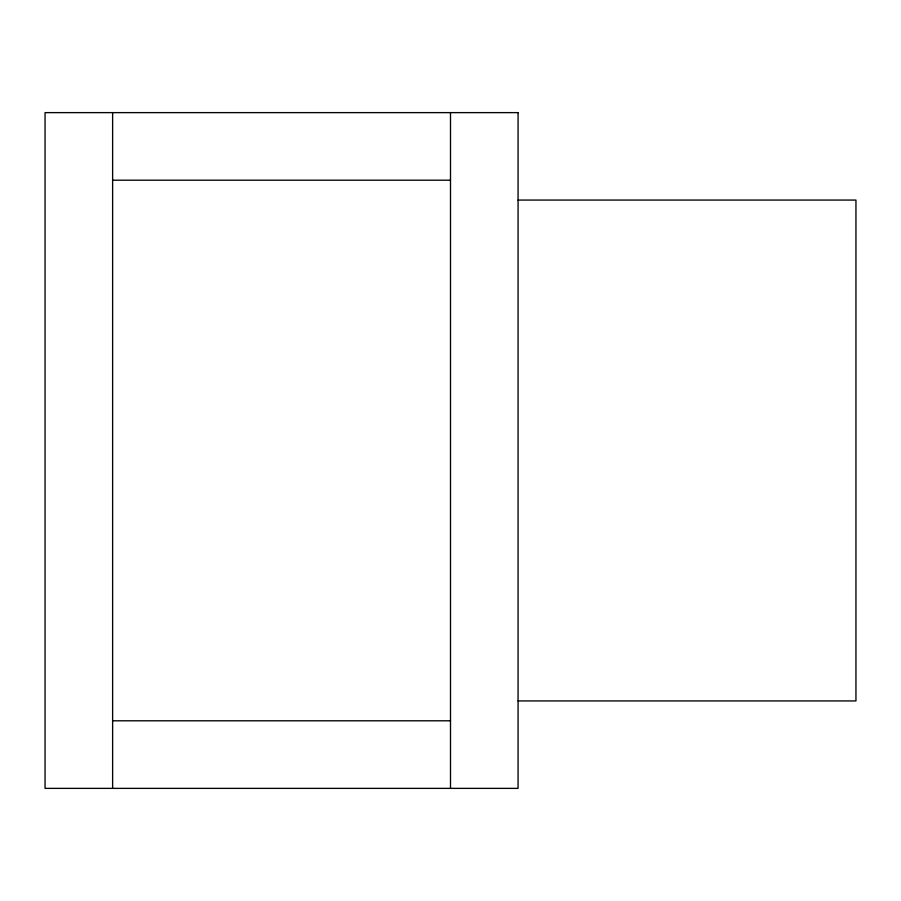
<?xml version="1.0" encoding="UTF-8"?>
<svg xmlns="http://www.w3.org/2000/svg" width="901" height="901" viewBox="0 0 901 901"><rect width="100%" height="100%" fill="white"/><g stroke="black" fill="none" stroke-linecap="round" stroke-linejoin="round"><path stroke-width="1.35" d="M112.625 180.2L450.5 180.2M518.075 200.067L855.95 200.067L855.95 700.933L518.075 700.933M112.625 720.8L450.5 720.8M450.5 112.625L450.5 788.375M112.625 112.625L112.625 788.375M518.075 112.625L45.05 112.625L45.05 788.375L518.075 788.375L518.075 112.625"/></g></svg>
